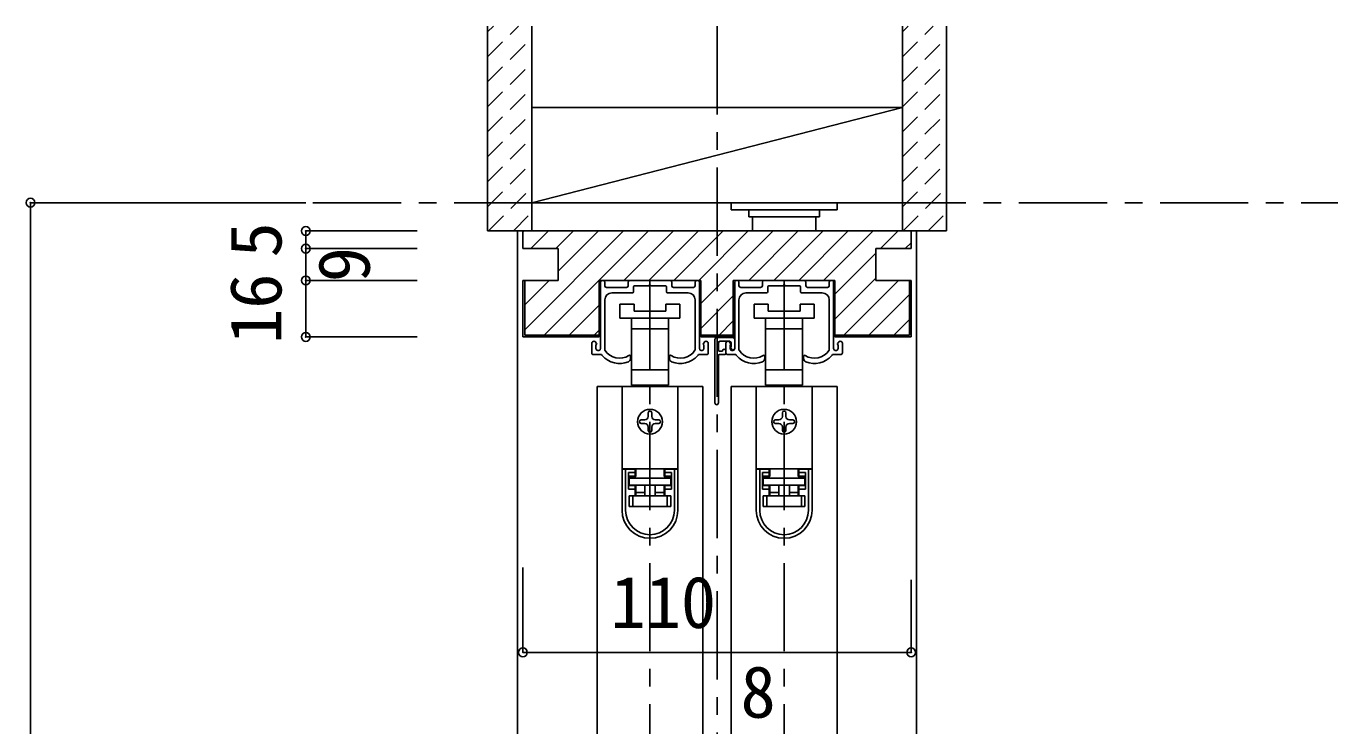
# Model space of a CAD drawing. Units: millimetres at full size, sheet at 1:5. Extents: x -973 to 977, y -701 to 696.
# Drawn here: x -460.6 to -91.2, y -233.3 to -35.1 of the extents above; entities that cross this region are included whole.
import ezdxf
from ezdxf.enums import TextEntityAlignment as Align

# ---------------------------------------------------------------- set-up
doc = ezdxf.new("R2010")
doc.units = ezdxf.units.MM
doc.header["$LTSCALE"] = 5
doc.header["$PDMODE"] = 32
doc.header["$PDSIZE"] = 2.5
doc.linetypes.add('CHAIN1', pattern=[8, 5, -1, 1, -1])
doc.linetypes.add('DASHED1', pattern=[1.8, 1.2, -0.6])
for name, color, linetype in [('0-1_通り芯', 4, 'CHAIN1'), ('0-2_柱', 7, 'Continuous'), ('0-3_仕上げ', 2, 'Continuous'), ('0-4_枠', 3, 'Continuous'), ('0-6_扉', 6, 'Continuous'), ('0-7_金物', 7, 'Continuous'), ('0-B_寸法', 7, 'Continuous'), ('0-C_ハッチ', 4, 'Continuous')]:
    doc.layers.add(name, color=color, linetype=linetype)
doc.styles.add('ＭＳ ゴシック', font='')
doc.styles.get('ＭＳ ゴシック').set_extended_font_data('MS Gothic')

msp = doc.modelspace()

# ---------------------------------------------------------------- linework, layer by layer
at = {"layer": '0-1_通り芯'}
for p, q in [((-264.866, -35.141), (-264.866, -553.141)), ((-459.366, -85.141), (72.134, -85.141)), ((-283.866, -107.141), (-283.866, -543.141)), ((-245.866, -107.141), (-245.866, -543.141))]:
    msp.add_line(p, q, dxfattribs=at)
at = {"layer": '0-2_柱'}
for p, q in [((-317.366, -58.141), (-317.366, -85.141)), ((-212.366, -58.141), (-317.366, -58.141)), ((-317.366, -85.141), (-212.366, -58.141)), ((-212.366, -85.141), (-212.366, -58.141)), ((-317.366, -85.141), (-212.366, -85.141))]:
    msp.add_line(p, q, dxfattribs=at)
at = {"layer": '0-3_仕上げ'}
for p, q in [((-329.866, -35.141), (-329.866, -93.141)), ((-317.366, -35.141), (-317.366, -93.141)), ((-212.366, -35.141), (-212.366, -93.141)), ((-199.866, -35.141), (-199.866, -93.141)), ((-329.866, -93.141), (-317.366, -93.141)), ((-212.366, -93.141), (-199.866, -93.141))]:
    msp.add_line(p, q, dxfattribs=at)
at = {"layer": '0-4_枠'}
for p, q in [((-319.866, -98.141), (-319.866, -93.141)), ((-209.866, -93.141), (-319.866, -93.141)), ((-209.866, -98.141), (-209.866, -93.141)), ((-319.866, -98.141), (-309.866, -98.141)), ((-309.866, -98.141), (-309.866, -107.141)), ((-219.866, -98.141), (-219.866, -107.141)), ((-209.866, -98.141), (-219.866, -98.141)), ((-319.866, -107.141), (-319.866, -123.141)), ((-309.866, -107.141), (-319.866, -107.141)), ((-319.366, -107.141), (-319.366, -122.641)), ((-298.266, -107.141), (-269.466, -107.141)), ((-298.266, -107.141), (-298.266, -123.141)), ((-269.466, -107.141), (-269.466, -123.141)), ((-260.266, -107.141), (-231.466, -107.141)), ((-260.266, -107.141), (-260.266, -123.141)), ((-231.466, -107.141), (-231.466, -123.141)), ((-219.866, -107.141), (-209.866, -107.141)), ((-210.366, -107.141), (-210.366, -122.641)), ((-209.866, -107.141), (-209.866, -123.141)), ((-319.866, -123.141), (-298.266, -123.141)), ((-319.366, -122.641), (-298.266, -122.641)), ((-269.466, -122.641), (-260.266, -122.641)), ((-269.466, -123.141), (-260.266, -123.141)), ((-231.466, -122.641), (-210.366, -122.641)), ((-231.466, -123.141), (-209.866, -123.141))]:
    msp.add_line(p, q, dxfattribs=at)
at = {"layer": '0-4_枠', "color": 4}
for p, q in [((-209.866, -93.141), (-208.366, -93.141)), ((-208.366, -93.141), (-208.366, -314.141))]:
    msp.add_line(p, q, dxfattribs=at)
msp.add_lwpolyline([(-319.866, -93.141), (-321.366, -93.141), (-321.366, -314.141)], dxfattribs=at)
at = {"layer": '0-6_扉'}
for p, q in [((-268.866, -137.141), (-298.866, -137.141)), ((-298.866, -137.141), (-298.866, -314.141)), ((-268.866, -137.141), (-268.866, -314.141)), ((-230.866, -137.141), (-260.866, -137.141)), ((-260.866, -137.141), (-260.866, -314.141)), ((-230.866, -137.141), (-230.866, -314.141))]:
    msp.add_line(p, q, dxfattribs=at)
at = {"layer": '0-7_金物'}
for p, q in [((-260.866, -85.141), (-260.866, -87.142)), ((-260.866, -85.141), (-230.866, -85.141)), ((-260.866, -87.142), (-230.866, -87.142)), ((-255.866, -87.142), (-255.866, -89.141)), ((-235.866, -87.142), (-235.866, -89.141)), ((-230.866, -85.141), (-230.866, -87.142)), ((-255.866, -89.141), (-235.866, -89.141)), ((-254.866, -89.141), (-254.866, -93.141)), ((-236.866, -93.141), (-236.866, -89.141)), ((-297.866, -126.442), (-297.866, -107.641)), ((-297.366, -107.141), (-297.166, -107.141)), ((-296.666, -108.641), (-296.666, -107.641)), ((-296.166, -109.141), (-290.516, -109.141)), ((-294.666, -110.641), (-288.816, -110.641)), ((-290.016, -108.641), (-290.016, -107.641)), ((-289.516, -107.141), (-278.216, -107.141)), ((-288.516, -110.341), (-288.516, -108.941)), ((-288.216, -108.641), (-284.166, -108.641)), ((-283.566, -108.641), (-279.516, -108.641)), ((-279.216, -110.341), (-279.216, -108.941)), ((-273.066, -110.641), (-278.916, -110.641)), ((-277.716, -108.641), (-277.716, -107.641)), ((-271.566, -109.141), (-277.216, -109.141)), ((-271.066, -108.641), (-271.066, -107.641)), ((-270.366, -107.141), (-270.566, -107.141)), ((-269.866, -126.442), (-269.866, -107.641)), ((-259.866, -126.442), (-259.866, -107.641)), ((-259.366, -107.141), (-259.166, -107.141)), ((-258.666, -108.641), (-258.666, -107.641)), ((-258.166, -109.141), (-252.516, -109.141)), ((-256.666, -110.641), (-250.816, -110.641)), ((-252.016, -108.641), (-252.016, -107.641)), ((-251.516, -107.141), (-240.216, -107.141)), ((-250.516, -110.341), (-250.516, -108.941)), ((-250.216, -108.641), (-246.166, -108.641)), ((-245.566, -108.641), (-241.516, -108.641)), ((-241.216, -110.341), (-241.216, -108.941)), ((-235.066, -110.641), (-240.916, -110.641)), ((-239.716, -108.641), (-239.716, -107.641)), ((-233.566, -109.141), (-239.216, -109.141)), ((-233.066, -108.641), (-233.066, -107.641)), ((-232.366, -107.141), (-232.566, -107.141)), ((-231.866, -126.442), (-231.866, -107.641)), ((-296.666, -126.765), (-296.666, -112.641)), ((-292.366, -113.841), (-292.366, -117.841)), ((-288.366, -113.841), (-292.366, -113.841)), ((-288.366, -115.841), (-288.366, -113.841)), ((-279.366, -113.841), (-279.366, -115.841)), ((-275.366, -113.841), (-279.366, -113.841)), ((-275.366, -117.841), (-275.366, -113.841)), ((-271.066, -126.765), (-271.066, -112.641)), ((-258.666, -126.765), (-258.666, -112.641)), ((-254.366, -113.841), (-254.366, -117.841)), ((-250.366, -113.841), (-254.366, -113.841)), ((-250.366, -115.841), (-250.366, -113.841)), ((-241.366, -113.841), (-241.366, -115.841)), ((-237.366, -113.841), (-241.366, -113.841)), ((-237.366, -117.841), (-237.366, -113.841)), ((-233.066, -126.765), (-233.066, -112.641)), ((-292.366, -117.841), (-283.866, -117.841)), ((-289.116, -117.841), (-289.116, -120.841)), ((-279.366, -115.841), (-288.366, -115.841)), ((-283.866, -117.841), (-275.366, -117.841)), ((-278.616, -120.841), (-278.616, -117.841)), ((-254.366, -117.841), (-245.866, -117.841)), ((-251.116, -117.841), (-251.116, -120.841)), ((-241.366, -115.841), (-250.366, -115.841)), ((-245.866, -117.841), (-237.366, -117.841)), ((-240.616, -120.841), (-240.616, -117.841)), ((-289.116, -120.841), (-289.116, -132.441)), ((-289.116, -120.841), (-283.866, -120.841)), ((-283.866, -120.841), (-278.616, -120.841)), ((-278.616, -132.441), (-278.616, -120.841)), ((-251.116, -120.841), (-251.116, -132.441)), ((-251.116, -120.841), (-245.866, -120.841)), ((-245.866, -120.841), (-240.616, -120.841)), ((-240.616, -132.441), (-240.616, -120.841)), ((-300.366, -127.642), (-300.366, -124.942)), ((-299.166, -126.442), (-299.166, -125.342)), ((-268.566, -126.442), (-268.566, -125.342)), ((-267.366, -127.642), (-267.366, -124.942)), ((-265.466, -141.842), (-265.466, -123.842)), ((-264.966, -123.342), (-260.366, -123.342)), ((-264.466, -126.842), (-264.466, -124.842)), ((-263.966, -124.342), (-261.366, -124.342)), ((-262.366, -127.842), (-262.366, -124.942)), ((-261.166, -126.442), (-261.166, -125.342)), ((-260.866, -124.842), (-260.866, -125.942)), ((-230.566, -126.442), (-230.566, -125.342)), ((-229.366, -127.642), (-229.366, -124.942)), ((-299.866, -128.142), (-297.567, -128.142)), ((-298.366, -126.942), (-298.666, -126.942)), ((-289.366, -129.225), (-289.366, -128.642)), ((-278.366, -129.225), (-278.366, -128.642)), ((-267.866, -128.142), (-270.165, -128.142)), ((-269.366, -126.942), (-269.066, -126.942)), ((-264.466, -141.842), (-264.466, -128.442)), ((-264.166, -127.142), (-263.366, -127.142)), ((-264.166, -128.142), (-262.666, -128.142)), ((-261.866, -128.142), (-259.567, -128.142)), ((-260.366, -126.942), (-260.666, -126.942)), ((-251.366, -129.225), (-251.366, -128.642)), ((-240.366, -129.225), (-240.366, -128.642)), ((-229.866, -128.142), (-232.165, -128.142)), ((-231.366, -126.942), (-231.066, -126.942)), ((-289.116, -132.441), (-289.116, -136.841)), ((-283.866, -132.441), (-289.116, -132.441)), ((-278.616, -132.441), (-283.866, -132.441)), ((-278.616, -136.841), (-278.616, -132.441)), ((-251.116, -132.441), (-251.116, -136.841)), ((-245.866, -132.441), (-251.116, -132.441)), ((-240.616, -132.441), (-245.866, -132.441)), ((-240.616, -136.841), (-240.616, -132.441)), ((-291.766, -137.141), (-291.766, -160.441)), ((-275.966, -137.141), (-291.766, -137.141)), ((-289.116, -136.841), (-287.866, -136.841)), ((-279.866, -137.141), (-279.866, -136.841)), ((-279.866, -136.841), (-278.616, -136.841)), ((-275.966, -137.141), (-275.966, -160.441)), ((-253.766, -137.141), (-253.766, -160.441)), ((-237.966, -137.141), (-253.766, -137.141)), ((-251.116, -136.841), (-249.866, -136.841)), ((-241.866, -137.141), (-241.866, -136.841)), ((-241.866, -136.841), (-240.616, -136.841)), ((-237.966, -137.141), (-237.966, -160.441)), ((-285.366, -146.641), (-286.366, -146.641)), ((-286.366, -147.641), (-285.366, -147.641)), ((-284.366, -144.641), (-284.366, -145.641)), ((-283.366, -145.641), (-283.366, -144.641)), ((-281.366, -146.641), (-282.366, -146.641)), ((-282.366, -147.641), (-281.366, -147.641)), ((-247.366, -146.641), (-248.366, -146.641)), ((-248.366, -147.641), (-247.366, -147.641)), ((-246.366, -144.641), (-246.366, -145.641)), ((-245.366, -145.641), (-245.366, -144.641)), ((-243.366, -146.641), (-244.366, -146.641)), ((-244.366, -147.641), (-243.366, -147.641)), ((-284.366, -148.641), (-284.366, -149.641)), ((-283.366, -149.641), (-283.366, -148.641)), ((-246.366, -148.641), (-246.366, -149.641)), ((-245.366, -149.641), (-245.366, -148.641)), ((-291.766, -160.441), (-291.766, -160.541)), ((-275.966, -160.441), (-291.766, -160.441)), ((-291.766, -160.541), (-291.766, -172.241)), ((-290.766, -160.541), (-291.766, -160.541)), ((-290.766, -172.241), (-290.766, -160.541)), ((-288.066, -160.541), (-290.766, -160.541)), ((-289.966, -161.541), (-288.066, -161.541)), ((-289.966, -161.541), (-289.966, -166.241)), ((-288.766, -160.541), (-288.766, -160.441)), ((-288.066, -160.541), (-288.066, -161.541)), ((-288.066, -161.541), (-288.066, -162.541)), ((-287.866, -162.641), (-287.866, -160.441)), ((-279.866, -160.441), (-279.866, -162.641)), ((-279.666, -161.541), (-279.666, -160.541)), ((-276.966, -160.541), (-279.666, -160.541)), ((-279.666, -161.541), (-277.766, -161.541)), ((-278.966, -160.441), (-278.966, -160.541)), ((-277.766, -166.241), (-277.766, -161.541)), ((-275.966, -160.441), (-275.966, -160.541)), ((-275.966, -172.241), (-275.966, -160.541)), ((-253.766, -160.441), (-253.766, -160.541)), ((-237.966, -160.441), (-253.766, -160.441)), ((-253.766, -160.541), (-253.766, -172.241)), ((-252.766, -160.541), (-253.766, -160.541)), ((-252.766, -172.241), (-252.766, -160.541)), ((-250.066, -160.541), (-252.766, -160.541)), ((-251.966, -161.541), (-250.066, -161.541)), ((-251.966, -161.541), (-251.966, -166.241)), ((-250.766, -160.541), (-250.766, -160.441)), ((-250.066, -160.541), (-250.066, -161.541)), ((-250.066, -161.541), (-250.066, -162.541)), ((-249.866, -162.641), (-249.866, -160.441)), ((-241.866, -160.441), (-241.866, -162.641)), ((-241.666, -161.541), (-241.666, -160.541)), ((-238.966, -160.541), (-241.666, -160.541)), ((-241.666, -161.541), (-239.766, -161.541)), ((-240.966, -160.441), (-240.966, -160.541)), ((-239.766, -166.241), (-239.766, -161.541)), ((-237.966, -160.441), (-237.966, -160.541)), ((-237.966, -172.241), (-237.966, -160.541)), ((-288.066, -162.541), (-289.966, -162.541)), ((-287.866, -162.641), (-289.766, -162.641)), ((-289.766, -162.641), (-289.766, -163.141)), ((-287.866, -167.141), (-287.866, -165.141)), ((-285.366, -165.141), (-285.366, -168.141)), ((-282.366, -165.141), (-282.366, -168.141)), ((-277.966, -162.641), (-279.866, -162.641)), ((-279.866, -165.141), (-279.866, -167.141)), ((-279.666, -165.241), (-277.766, -165.241)), ((-279.666, -166.241), (-279.666, -165.241)), ((-277.966, -163.141), (-277.966, -162.641)), ((-250.066, -162.541), (-251.966, -162.541)), ((-249.866, -162.641), (-251.766, -162.641)), ((-251.766, -162.641), (-251.766, -163.141)), ((-249.866, -167.141), (-249.866, -165.141)), ((-247.366, -165.141), (-247.366, -168.141)), ((-244.366, -165.141), (-244.366, -168.141)), ((-239.966, -162.641), (-241.866, -162.641)), ((-241.866, -165.141), (-241.866, -167.141)), ((-241.666, -165.241), (-239.766, -165.241)), ((-241.666, -166.241), (-241.666, -165.241)), ((-239.966, -163.141), (-239.966, -162.641)), ((-288.066, -166.241), (-289.966, -166.241)), ((-289.766, -171.141), (-289.766, -168.141)), ((-289.766, -168.141), (-288.766, -168.141)), ((-288.766, -168.141), (-288.766, -171.141)), ((-288.766, -168.141), (-278.966, -168.141)), ((-288.066, -166.241), (-288.066, -168.141)), ((-287.866, -167.141), (-285.366, -167.141)), ((-287.866, -168.141), (-287.866, -167.141)), ((-279.666, -168.141), (-279.666, -166.241)), ((-277.766, -166.241), (-279.666, -166.241)), ((-278.966, -171.141), (-278.966, -168.141)), ((-278.966, -168.141), (-277.966, -168.141)), ((-277.966, -168.141), (-277.966, -171.141)), ((-250.066, -166.241), (-251.966, -166.241)), ((-251.766, -171.141), (-251.766, -168.141)), ((-251.766, -168.141), (-250.766, -168.141)), ((-250.766, -168.141), (-250.766, -171.141)), ((-250.766, -168.141), (-240.966, -168.141)), ((-250.066, -166.241), (-250.066, -168.141)), ((-249.866, -167.141), (-247.366, -167.141)), ((-249.866, -168.141), (-249.866, -167.141)), ((-241.666, -168.141), (-241.666, -166.241)), ((-239.766, -166.241), (-241.666, -166.241)), ((-240.966, -171.141), (-240.966, -168.141)), ((-240.966, -168.141), (-239.966, -168.141)), ((-239.966, -168.141), (-239.966, -171.141)), ((-288.766, -171.141), (-289.766, -171.141)), ((-278.966, -171.141), (-288.766, -171.141)), ((-277.966, -171.141), (-278.966, -171.141)), ((-250.766, -171.141), (-251.766, -171.141)), ((-240.966, -171.141), (-250.766, -171.141)), ((-239.966, -171.141), (-240.966, -171.141))]:
    msp.add_line(p, q, dxfattribs=at)
for points in [[(-283.566, -108.641), (-283.866, -108.341), (-284.166, -108.641)], [(-245.566, -108.641), (-245.866, -108.341), (-246.166, -108.641)], [(-279.866, -136.841), (-287.866, -136.841), (-287.866, -137.141)], [(-241.866, -136.841), (-249.866, -136.841), (-249.866, -137.141)], [(-277.766, -162.541), (-279.666, -162.541), (-279.666, -161.541)], [(-275.966, -160.541), (-276.966, -160.541), (-276.966, -172.241)], [(-239.766, -162.541), (-241.666, -162.541), (-241.666, -161.541)], [(-237.966, -160.541), (-238.966, -160.541), (-238.966, -172.241)], [(-289.966, -165.241), (-288.066, -165.241), (-288.066, -166.241)], [(-251.966, -165.241), (-250.066, -165.241), (-250.066, -166.241)], [(-282.366, -167.141), (-279.866, -167.141), (-279.866, -168.141)], [(-244.366, -167.141), (-241.866, -167.141), (-241.866, -168.141)]]:
    msp.add_lwpolyline(points, dxfattribs=at)
for points in [[(-277.966, -165.141), (-289.766, -165.141), (-289.766, -163.141), (-277.966, -163.141)], [(-239.966, -165.141), (-251.766, -165.141), (-251.766, -163.141), (-239.966, -163.141)]]:
    msp.add_lwpolyline(points, close=True, dxfattribs=at)
for centre in [(-283.866, -147.141), (-245.866, -147.141)]:
    msp.add_circle(centre, 3.5, dxfattribs=at)
for centre, radius, start, end in [((-297.366, -107.641), 0.5, 90, 180), ((-297.166, -107.641), 0.5, 0, 90), ((-296.166, -108.641), 0.5, 180, 270), ((-294.666, -112.641), 2, 90, 180), ((-290.516, -108.641), 0.5, 270, 0), ((-289.516, -107.641), 0.5, 90, 180), ((-288.816, -110.341), 0.3, 270, 0), ((-288.216, -108.941), 0.3, 90, 180), ((-279.516, -108.941), 0.3, 0, 90), ((-278.916, -110.341), 0.3, 180, 270), ((-278.216, -107.641), 0.5, 0, 90), ((-277.216, -108.641), 0.5, 180, 270), ((-273.066, -112.641), 2, 0, 90), ((-271.566, -108.641), 0.5, 270, 0), ((-270.566, -107.641), 0.5, 90, 180), ((-270.366, -107.641), 0.5, 0, 90), ((-259.366, -107.641), 0.5, 90, 180), ((-259.166, -107.641), 0.5, 0, 90), ((-258.166, -108.641), 0.5, 180, 270), ((-256.666, -112.641), 2, 90, 180), ((-252.516, -108.641), 0.5, 270, 0), ((-251.516, -107.641), 0.5, 90, 180), ((-250.816, -110.341), 0.3, 270, 0), ((-250.216, -108.941), 0.3, 90, 180), ((-241.516, -108.941), 0.3, 0, 90), ((-240.916, -110.341), 0.3, 180, 270), ((-240.216, -107.641), 0.5, 0, 90), ((-239.216, -108.641), 0.5, 180, 270), ((-235.066, -112.641), 2, 0, 90), ((-233.566, -108.641), 0.5, 270, 0), ((-232.566, -107.641), 0.5, 90, 180), ((-232.366, -107.641), 0.5, 0, 90), ((-299.766, -124.942), 0.6, 0, 180), ((-299.166, -125.142), 0.2, 270, 90), ((-268.566, -125.142), 0.2, 90, 270), ((-267.966, -124.942), 0.6, 0, 180), ((-264.966, -123.842), 0.5, 90, 180), ((-263.966, -124.842), 0.5, 90, 180), ((-261.766, -124.942), 0.6, 0, 180), ((-261.366, -124.842), 0.5, 0, 90), ((-261.166, -125.142), 0.2, 270, 90), ((-260.366, -123.842), 0.5, 0, 90), ((-230.566, -125.142), 0.2, 90, 270), ((-229.966, -124.942), 0.6, 0, 180), ((-299.866, -127.642), 0.5, 180, 270.00019), ((-298.666, -126.442), 0.5, 180, 270), ((-298.366, -126.442), 0.5, 270, 0), ((-295.866, -127.089), 2, 211.73927, 220.92587), ((-292.466, -124.142), 6.5, 220.92587, 292.44644), ((-296.366, -126.765), 0.3, 180, 213.92311), ((-292.466, -124.142), 5, 213.92311, 301.89079), ((-290.366, -129.225), 1, 292.44644, 0), ((-289.666, -128.642), 0.3, 0, 121.89079), ((-278.066, -128.642), 0.3, 58.10921, 180), ((-277.366, -129.225), 1, 180, 247.55356), ((-275.266, -124.142), 5, 238.10921, 326.07689), ((-275.266, -124.142), 6.5, 247.55356, 319.07413), ((-271.366, -126.765), 0.3, 326.07689, 0), ((-271.866, -127.089), 2, 319.07413, 328.26073), ((-269.366, -126.442), 0.5, 180, 270), ((-269.066, -126.442), 0.5, 270, 0), ((-267.866, -127.642), 0.5, 269.99981, 0), ((-264.166, -126.842), 0.3, 180, 270), ((-264.166, -128.442), 0.3, 90, 180), ((-262.866, -127.142), 0.5, 0, 180), ((-262.666, -127.842), 0.3, 270, 0), ((-261.866, -127.642), 0.5, 180, 270.00019), ((-260.666, -126.442), 0.5, 180, 270), ((-260.866, -126.142), 0.2, 90, 270), ((-260.366, -126.342), 0.5, 180, 0), ((-260.366, -126.442), 0.5, 270, 0), ((-257.866, -127.089), 2, 211.73927, 220.92587), ((-254.466, -124.142), 6.5, 220.92587, 292.44644), ((-258.366, -126.765), 0.3, 180, 213.92311), ((-254.466, -124.142), 5, 213.92311, 301.89079), ((-252.366, -129.225), 1, 292.44644, 0), ((-251.666, -128.642), 0.3, 0, 121.89079), ((-240.066, -128.642), 0.3, 58.10921, 180), ((-239.366, -129.225), 1, 180, 247.55356), ((-237.266, -124.142), 5, 238.10921, 326.07689), ((-237.266, -124.142), 6.5, 247.55356, 319.07413), ((-233.366, -126.765), 0.3, 326.07689, 0), ((-233.866, -127.089), 2, 319.07413, 328.26073), ((-231.366, -126.442), 0.5, 180, 270), ((-231.066, -126.442), 0.5, 270, 0), ((-229.866, -127.642), 0.5, 269.99981, 0), ((-264.966, -141.842), 0.5, 180, 0), ((-286.366, -147.141), 0.5, 90, 180), ((-286.366, -147.141), 0.5, 180, 270), ((-285.366, -145.641), 1, 270, 0), ((-285.366, -148.641), 1, 0, 90), ((-283.866, -144.641), 0.5, 90, 180), ((-283.866, -144.641), 0.5, 0, 90), ((-282.366, -145.641), 1, 180, 270), ((-282.366, -148.641), 1, 90, 180), ((-281.366, -147.141), 0.5, 0, 90), ((-281.366, -147.141), 0.5, 270, 0), ((-248.366, -147.141), 0.5, 90, 180), ((-248.366, -147.141), 0.5, 180, 270), ((-247.366, -145.641), 1, 270, 0), ((-247.366, -148.641), 1, 0, 90), ((-245.866, -144.641), 0.5, 90, 180), ((-245.866, -144.641), 0.5, 0, 90), ((-244.366, -145.641), 1, 180, 270), ((-244.366, -148.641), 1, 90, 180), ((-243.366, -147.141), 0.5, 0, 90), ((-243.366, -147.141), 0.5, 270, 0), ((-283.866, -149.641), 0.5, 180, 270), ((-283.866, -149.641), 0.5, 270, 0), ((-245.866, -149.641), 0.5, 180, 270), ((-245.866, -149.641), 0.5, 270, 0), ((-283.866, -172.241), 7.9, 180, 0), ((-283.866, -172.241), 6.9, 180, 0), ((-245.866, -172.241), 7.9, 180, 0), ((-245.866, -172.241), 6.9, 180, 0)]:
    msp.add_arc(centre, radius, start, end, dxfattribs=at)
at = {"layer": '0-B_寸法', "color": 4}
for p, q in [((-459.366, -543.141), (-459.366, -85.141)), ((-459.366, -85.141), (-381.366, -85.141)), ((-381.366, -93.141), (-349.866, -93.141)), ((-381.366, -93.141), (-381.366, -98.141)), ((-381.366, -98.141), (-349.866, -98.141)), ((-381.366, -98.141), (-381.366, -107.141)), ((-381.366, -107.141), (-349.866, -107.141)), ((-381.366, -107.141), (-381.366, -123.141)), ((-381.366, -123.141), (-349.866, -123.141)), ((-319.866, -212.446), (-319.866, -188.387)), ((-209.866, -212.446), (-209.866, -191.887)), ((-319.866, -212.446), (-209.866, -212.446))]:
    msp.add_line(p, q, dxfattribs=at)
at = {"layer": '0-B_寸法'}
for p in [(-459.366, -85.141), (-381.366, -93.141), (-381.366, -98.141), (-381.366, -107.141), (-381.366, -123.141), (-319.866, -212.446), (-209.866, -212.446)]:
    msp.add_point(p, dxfattribs=at)
at = {"layer": '0-C_ハッチ', "linetype": 'DASHED1'}
for p, q in [((-329.866, -36.791), (-328.217, -35.141)), ((-329.866, -43.862), (-321.146, -35.141)), ((-212.366, -36.791), (-210.717, -35.141)), ((-212.366, -43.862), (-203.646, -35.141)), ((-329.866, -50.933), (-317.366, -38.433)), ((-212.366, -50.933), (-199.866, -38.433)), ((-329.866, -58.004), (-317.366, -45.504)), ((-212.366, -58.004), (-199.866, -45.504)), ((-329.866, -65.075), (-317.366, -52.575)), ((-212.366, -65.075), (-199.866, -52.575)), ((-329.866, -72.146), (-317.366, -59.646)), ((-212.366, -72.146), (-199.866, -59.646)), ((-329.866, -79.217), (-317.366, -66.717)), ((-212.366, -79.217), (-199.866, -66.717)), ((-329.866, -86.288), (-317.366, -73.788)), ((-212.366, -86.288), (-199.866, -73.788)), ((-329.648, -93.141), (-317.366, -80.859)), ((-212.148, -93.141), (-199.866, -80.859)), ((-322.577, -93.141), (-317.366, -87.93)), ((-205.077, -93.141), (-199.866, -87.93))]:
    msp.add_line(p, q, dxfattribs=at)
at = {"layer": '0-C_ハッチ'}
for p, q in [((-319.664, -93.141), (-319.866, -93.344)), ((-319.366, -121.128), (-291.38, -93.141)), ((-317.593, -98.141), (-312.593, -93.141)), ((-313.808, -122.641), (-284.308, -93.141)), ((-310.522, -98.141), (-305.522, -93.141)), ((-309.866, -104.557), (-298.451, -93.141)), ((-291.237, -107.141), (-277.237, -93.141)), ((-284.166, -107.141), (-270.166, -93.141)), ((-277.095, -107.141), (-263.095, -93.141)), ((-270.024, -107.141), (-256.024, -93.141)), ((-269.466, -113.655), (-248.953, -93.141)), ((-255.882, -107.141), (-241.882, -93.141)), ((-248.811, -107.141), (-234.811, -93.141)), ((-241.74, -107.141), (-227.74, -93.141)), ((-234.669, -107.141), (-220.669, -93.141)), ((-218.598, -98.141), (-213.598, -93.141)), ((-231.466, -111.01), (-219.866, -99.41)), ((-211.527, -98.141), (-209.866, -96.481)), ((-231.466, -118.081), (-219.866, -106.481)), ((-319.366, -114.057), (-312.451, -107.141)), ((-228.956, -122.641), (-213.456, -107.141)), ((-306.737, -122.641), (-298.266, -114.17)), ((-269.466, -120.726), (-260.266, -111.526)), ((-221.885, -122.641), (-210.366, -111.123)), ((-214.813, -122.641), (-210.366, -118.194)), ((-299.666, -122.641), (-298.266, -121.241)), ((-264.311, -122.641), (-260.266, -118.597))]:
    msp.add_line(p, q, dxfattribs=at)

# ---------------------------------------------------------------- texts
at = {"layer": '0-B_寸法', "style": 'ＭＳ ゴシック'}
for s, p in [('5', (-383.866, -100.641)), ('9', (-358.866, -107.641)), ('16', (-383.866, -125.141))]:
    msp.add_text(s, height=14.66, rotation=90, dxfattribs=at).set_placement(p, align=Align.BOTTOM_LEFT)
for s, p in [('110', (-295.053, -209.946)), ('8', (-258.206, -235.339))]:
    msp.add_text(s, height=14.66, dxfattribs=at).set_placement(p, align=Align.BOTTOM_LEFT)

doc.saveas('drawing.dxf')
